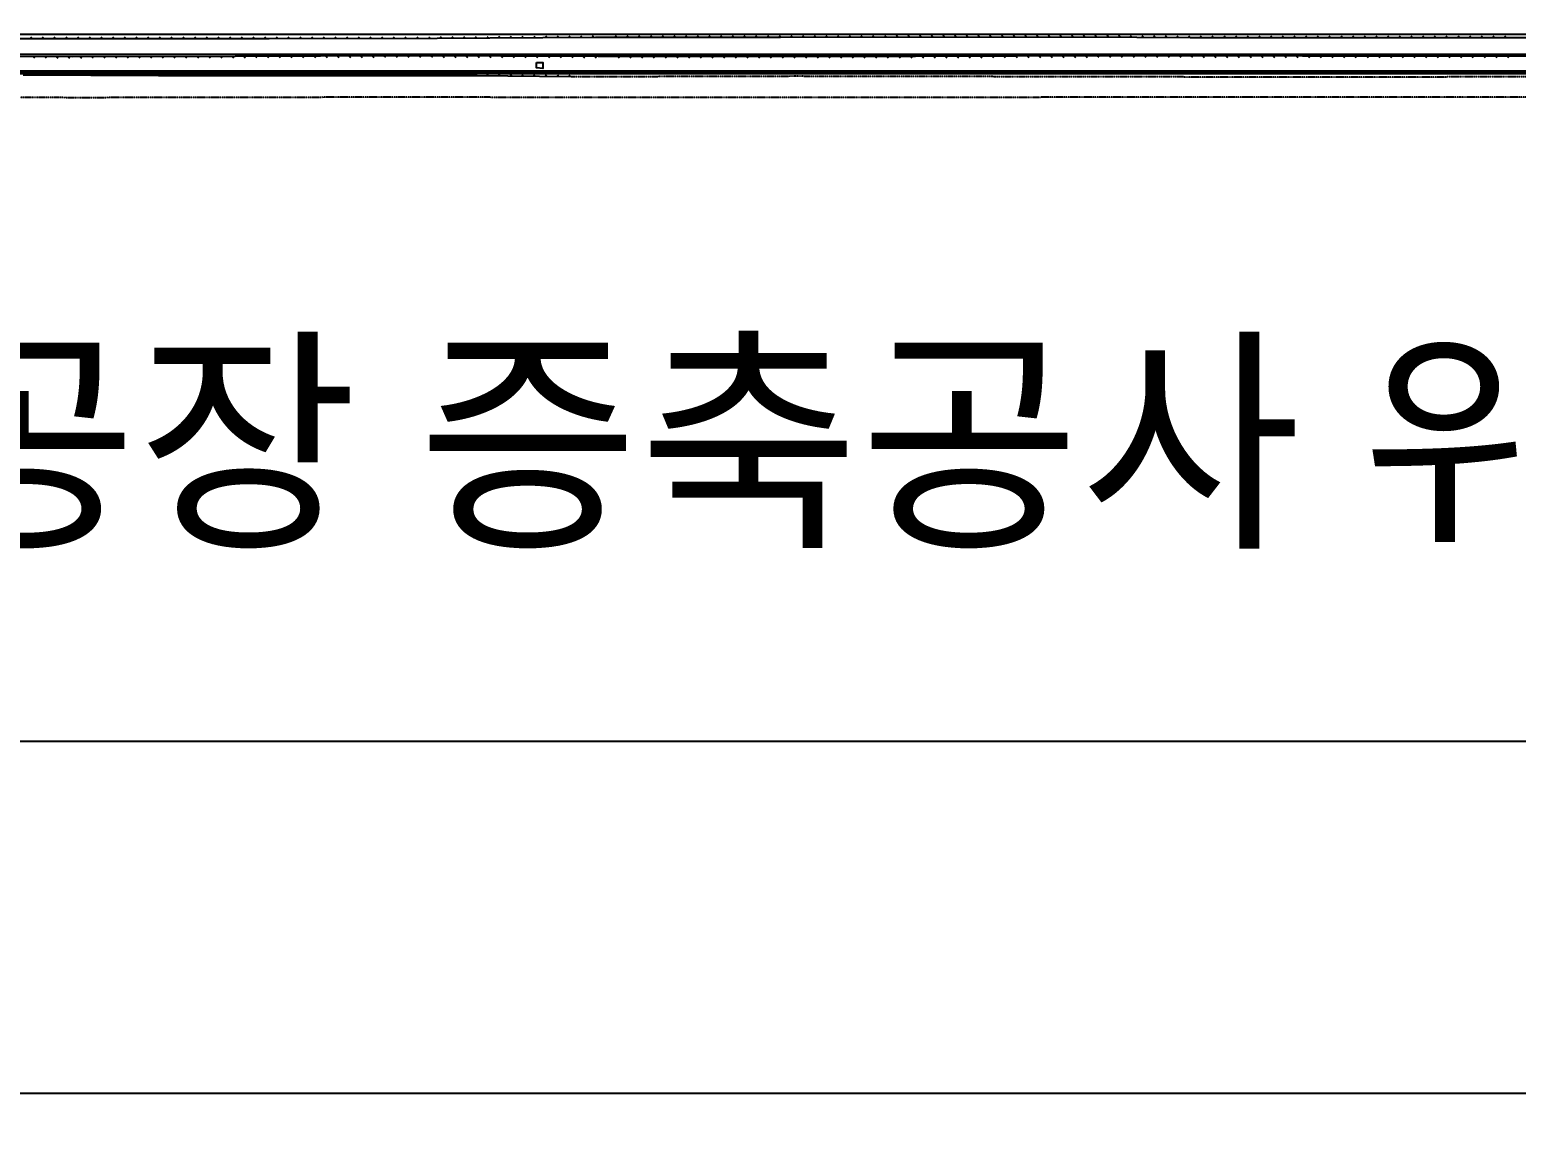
# Model space of a CAD drawing. Header units: millimetres. Extents: x -17369 to 294000, y -718917 to 220315.
# Drawn here: x 264973 to 273840, y -207037 to -200459 of the extents above; entities that cross this region are included whole.
import ezdxf
from ezdxf.enums import TextEntityAlignment as Align
from ezdxf.xclip import XClip

# ---------------------------------------------------------------- set-up
doc = ezdxf.new("R2010")
doc.units = ezdxf.units.MM
doc.header["$LTSCALE"] = 350
doc.header["$XCLIPFRAME"] = 2
doc.linetypes.add('xref key map$0$PHANTOM2', pattern=[1.25, 0.625, -0.125, 0.125, -0.125, 0.125, -0.125])
for name, color, linetype in [('A-TEXT', 7, 'Continuous'), ('xref key map$0$AE221_가드레일', 8, 'Continuous'), ('xref key map$0$CTR', 8, 'Continuous'), ('xref key map$0$대지경계선', 1, 'Continuous')]:
    doc.layers.add(name, color=color, linetype=linetype)
doc.layers.add('N-plot', color=147, linetype='Continuous', plot=False)
doc.styles.add('맑은고딕', font='malgun.ttf')

# ---------------------------------------------------------------- blocks, each defined once
blk = doc.blocks.new('xref key map$0$AE221')
at = {"layer": 'xref key map$0$AE221_가드레일', "flags": 128}
blk.add_lwpolyline([(0, 0), (0.707, -0.707)], dxfattribs=at)
blk = doc.blocks.new('xref key map')
blk.add_lwpolyline([(0, 1551302), (2389260, 1551302), (2389260, 0), (0, 0)], close=True)
at = {"layer": 'xref key map$0$AE221_가드레일', "flags": 128}
blk.add_lwpolyline([(1046865, 467841), (1042380, 467837), (974750, 467399), (902941, 467327), (822643, 467358), (759065, 467369), (690644, 467383), (645521, 467704), (602697, 467511), (602015, 467511)], dxfattribs=at)
at = {"layer": 'xref key map$0$AE221_가드레일'}
for points in [[(1491713, 467766), (1451027, 467694), (1358664, 467701), (1296522, 467775), (1251003, 468091), (1121493, 467902), (1046865, 467841)], [(601996, 459589), (664949, 459798), (725398, 460014), (818897, 459822), (888446, 459954), (961325, 460149), (1043632, 459963), (1046846, 459959)], [(1046846, 459959), (1090731, 459891), (1179134, 459884), (1266503, 460155), (1344552, 460076), (1414354, 460113), (1491696, 460066)], [(1031958, 451056), (991493, 451488), (917648, 451438), (855652, 451578), (797840, 451816)]]:
    blk.add_lwpolyline(points, dxfattribs=at)
at = {"layer": 'xref key map$0$CTR'}
for p, q in [((469717, 469291), (1805597, 469291)), ((488974, 460791), (1805597, 460791))]:
    blk.add_line(p, q, dxfattribs=at)
blk.add_lwpolyline([(1017270, 457268), (1019982, 457234), (1019853, 454702), (1017144, 454899), (1017270, 457268)], dxfattribs=at)
at = {"layer": 'xref key map$0$CTR', "linetype": 'xref key map$0$PHANTOM2', "ltscale": 2}
for points in [[(1046826, 451094), (1031958, 451056)], [(1491675, 451077), (1329097, 450947), (1127491, 451300), (1046826, 451094)], [(1491655, 442298), (1411814, 442358), (1321863, 442356), (1231818, 442318), (1124236, 442235), (1046805, 442241)]]:
    blk.add_lwpolyline(points, dxfattribs=at)
at = {"layer": 'xref key map$0$CTR', "linetype": 'xref key map$0$PHANTOM2', "ltscale": 2, "flags": 128}
blk.add_lwpolyline([(1046805, 442241), (1032534, 442242), (958924, 442402), (899048, 442250), (820969, 442161), (736837, 442396), (648777, 442120), (647197, 441223), (647160, 435951), (647035, 435371), (636801, 435235), (636287, 435764), (636331, 440658), (635709, 441827), (602102, 442083), (601954, 442084)], dxfattribs=at)
at = {"layer": 'xref key map$0$대지경계선', "linetype": 'xref key map$0$PHANTOM2', "ltscale": 15, "const_width": 2000}
blk.add_lwpolyline([(2047905, 452999), (1279058, 453016), (467468, 453036)], dxfattribs=at)
at = {"layer": 'xref key map$0$AE221_가드레일'}
for p, xscale, yscale, zscale, rotation in [((801866, 467362), 999.9999999999997, 999.9999999999997, 999.9999999999997, 179.9900869237009), ((806866, 467361), 999.9999999999997, 999.9999999999997, 999.9999999999997, 179.9900869237009), ((811866, 467360), 999.9999999999997, 999.9999999999997, 999.9999999999997, 179.9900869237009), ((816866, 467359), 999.9999999999997, 999.9999999999997, 999.9999999999997, 179.9900869237009), ((821866, 467358), 999.9999999999997, 999.9999999999997, 999.9999999999997, 179.9900869237009), ((826866, 467356), 1000, 1000, 1000, 179.9778802825186), ((831866, 467354), 1000, 1000, 1000, 179.9778802825186), ((836866, 467352), 1000, 1000, 1000, 179.9778802825186), ((841866, 467351), 1000, 1000, 1000, 179.9778802825186), ((846866, 467349), 1000, 1000, 1000, 179.9778802825186), ((851866, 467347), 1000, 1000, 1000, 179.9778802825186), ((856866, 467345), 1000, 1000, 1000, 179.9778802825186), ((861866, 467343), 1000, 1000, 1000, 179.9778802825186), ((866866, 467341), 1000, 1000, 1000, 179.9778802825186), ((871866, 467339), 1000, 1000, 1000, 179.9778802825186), ((876866, 467337), 1000, 1000, 1000, 179.9778802825186), ((881866, 467335), 1000, 1000, 1000, 179.9778802825186), ((886866, 467333), 1000, 1000, 1000, 179.9778802825186), ((891866, 467331), 1000, 1000, 1000, 179.9778802825186), ((896866, 467329), 1000, 1000, 1000, 179.9778802825186), ((901866, 467327), 1000, 1000, 1000, 179.9778802825186), ((906866, 467331), 1000, 1000, 1000, 180.0574481574502), ((911866, 467336), 1000, 1000, 1000, 180.0574481574502), ((916866, 467341), 1000, 1000, 1000, 180.0574481574502), ((921866, 467346), 1000, 1000, 1000, 180.0574481574502), ((926866, 467351), 1000, 1000, 1000, 180.0574481574502), ((931866, 467356), 1000, 1000, 1000, 180.0574481574502), ((936866, 467361), 1000, 1000, 1000, 180.0574481574502), ((941866, 467366), 1000, 1000, 1000, 180.0574481574502), ((946866, 467371), 1000, 1000, 1000, 180.0574481574502), ((951866, 467376), 1000, 1000, 1000, 180.0574481574502), ((956866, 467381), 1000, 1000, 1000, 180.0574481574502), ((961866, 467386), 1000, 1000, 1000, 180.0574481574502), ((966866, 467391), 1000, 1000, 1000, 180.0574481574502), ((971866, 467396), 1000, 1000, 1000, 180.0574481574502), ((976866, 467413), 1000, 1000, 1000, 180.3714896829253), ((981866, 467445), 1000, 1000, 1000, 180.3714896829253), ((986866, 467478), 1000, 1000, 1000, 180.3714896829253), ((991866, 467510), 1000, 1000, 1000, 180.3714896829253), ((996866, 467542), 1000, 1000, 1000, 180.3714896829253), ((1001866, 467575), 1000, 1000, 1000, 180.3714896829253), ((1006866, 467607), 1000, 1000, 1000, 180.3714896829253), ((1011865, 467640), 1000, 1000, 1000, 180.3714896829253), ((1016865, 467672), 1000, 1000, 1000, 180.3714896829253), ((1021865, 467704), 1000, 1000, 1000, 180.3714896829253), ((1026865, 467737), 1000, 1000, 1000, 180.3714896829253), ((1031865, 467769), 1000, 1000, 1000, 180.3714896829253), ((1036865, 467802), 1000, 1000, 1000, 180.3714896829253), ((1041865, 467834), 1000, 1000, 1000, 180.3714896829253), ((1051715, 467845), 999.9999999999981, 999.9999999999981, 999.9999999999981, 180.0470747516421), ((1056715, 467849), 999.9999999999981, 999.9999999999981, 999.9999999999981, 180.0470747516421), ((1061715, 467853), 999.9999999999981, 999.9999999999981, 999.9999999999981, 180.0470747516421), ((1066715, 467857), 999.9999999999981, 999.9999999999981, 999.9999999999981, 180.0470747516421), ((1071715, 467862), 999.9999999999981, 999.9999999999981, 999.9999999999981, 180.0470747516421), ((1076715, 467866), 999.9999999999981, 999.9999999999981, 999.9999999999981, 180.0470747516421), ((1081715, 467870), 999.9999999999981, 999.9999999999981, 999.9999999999981, 180.0470747516421), ((1086715, 467874), 999.9999999999981, 999.9999999999981, 999.9999999999981, 180.0470747516421), ((1091715, 467878), 999.9999999999981, 999.9999999999981, 999.9999999999981, 180.0470747516421), ((1096715, 467882), 999.9999999999981, 999.9999999999981, 999.9999999999981, 180.0470747516421), ((1101715, 467886), 999.9999999999981, 999.9999999999981, 999.9999999999981, 180.0470747516421), ((1106715, 467890), 999.9999999999981, 999.9999999999981, 999.9999999999981, 180.0470747516421), ((1111715, 467894), 999.9999999999981, 999.9999999999981, 999.9999999999981, 180.0470747516421), ((1116715, 467899), 999.9999999999981, 999.9999999999981, 999.9999999999981, 180.0470747516421), ((1121715, 467903), 1000, 1000, 1000, 180.0836143513344), ((1126715, 467910), 1000, 1000, 1000, 180.0836143513344), ((1131715, 467917), 1000, 1000, 1000, 180.0836143513344), ((1136715, 467925), 1000, 1000, 1000, 180.0836143513344), ((1141715, 467932), 1000, 1000, 1000, 180.0836143513344), ((1146715, 467939), 1000, 1000, 1000, 180.0836143513344), ((1151715, 467947), 1000, 1000, 1000, 180.0836143513344), ((1156715, 467954), 1000, 1000, 1000, 180.0836143513344), ((1161715, 467961), 1000, 1000, 1000, 180.0836143513344), ((1166715, 467968), 1000, 1000, 1000, 180.0836143513344), ((1171715, 467976), 1000, 1000, 1000, 180.0836143513344), ((1176715, 467983), 1000, 1000, 1000, 180.0836143513344), ((1181715, 467990), 1000, 1000, 1000, 180.0836143513344), ((1186715, 467998), 1000, 1000, 1000, 180.0836143513344), ((1191715, 468005), 1000, 1000, 1000, 180.0836143513344), ((1196715, 468012), 1000, 1000, 1000, 180.0836143513344), ((1201715, 468020), 1000, 1000, 1000, 180.0836143513344), ((1206715, 468027), 1000, 1000, 1000, 180.0836143513344), ((1211715, 468034), 1000, 1000, 1000, 180.0836143513344), ((1216715, 468041), 1000, 1000, 1000, 180.0836143513344), ((1221715, 468049), 1000, 1000, 1000, 180.0836143513344), ((1226715, 468056), 1000, 1000, 1000, 180.0836143513344), ((1231715, 468063), 1000, 1000, 1000, 180.0836143513344), ((1236715, 468071), 1000, 1000, 1000, 180.0836143513344), ((1241715, 468078), 1000, 1000, 1000, 180.0836143513344), ((1246715, 468085), 1000, 1000, 1000, 180.0836143513344), ((1251715, 468087), 1000.000000000002, 1000.000000000002, 1000.000000000002, 179.6022501486117), ((1256714, 468052), 1000.000000000002, 1000.000000000002, 1000.000000000002, 179.6022501486117), ((1261714, 468017), 1000.000000000002, 1000.000000000002, 1000.000000000002, 179.6022501486117), ((1266714, 467982), 1000.000000000002, 1000.000000000002, 1000.000000000002, 179.6022501486117), ((1271714, 467948), 1000.000000000002, 1000.000000000002, 1000.000000000002, 179.6022501486117), ((1276714, 467913), 1000.000000000002, 1000.000000000002, 1000.000000000002, 179.6022501486117), ((1281714, 467878), 1000.000000000002, 1000.000000000002, 1000.000000000002, 179.6022501486117), ((1286714, 467844), 1000.000000000002, 1000.000000000002, 1000.000000000002, 179.6022501486117), ((1291714, 467809), 1000.000000000002, 1000.000000000002, 1000.000000000002, 179.6022501486117), ((1296713, 467775), 999.9999999999985, 999.9999999999985, 999.9999999999985, 179.9317710136822), ((1301713, 467769), 999.9999999999985, 999.9999999999985, 999.9999999999985, 179.9317710136822), ((1306713, 467763), 999.9999999999985, 999.9999999999985, 999.9999999999985, 179.9317710136822), ((1311713, 467757), 999.9999999999985, 999.9999999999985, 999.9999999999985, 179.9317710136822), ((1316713, 467751), 999.9999999999985, 999.9999999999985, 999.9999999999985, 179.9317710136822), ((1321713, 467745), 999.9999999999985, 999.9999999999985, 999.9999999999985, 179.9317710136822), ((1326713, 467740), 999.9999999999985, 999.9999999999985, 999.9999999999985, 179.9317710136822), ((1331713, 467734), 999.9999999999985, 999.9999999999985, 999.9999999999985, 179.9317710136822), ((1336713, 467728), 999.9999999999985, 999.9999999999985, 999.9999999999985, 179.9317710136822), ((1341713, 467722), 999.9999999999985, 999.9999999999985, 999.9999999999985, 179.9317710136822), ((1346713, 467716), 999.9999999999985, 999.9999999999985, 999.9999999999985, 179.9317710136822), ((1351713, 467710), 999.9999999999985, 999.9999999999985, 999.9999999999985, 179.9317710136822), ((1356713, 467704), 999.9999999999985, 999.9999999999985, 999.9999999999985, 179.9317710136822), ((1361713, 467701), 1000.000000000001, 1000.000000000001, 1000.000000000001, 179.9956576717061), ((1366713, 467701), 1000.000000000001, 1000.000000000001, 1000.000000000001, 179.9956576717061), ((1371713, 467700), 1000.000000000001, 1000.000000000001, 1000.000000000001, 179.9956576717061), ((1376713, 467700), 1000.000000000001, 1000.000000000001, 1000.000000000001, 179.9956576717061), ((1381713, 467700), 1000.000000000001, 1000.000000000001, 1000.000000000001, 179.9956576717061), ((1386713, 467699), 1000.000000000001, 1000.000000000001, 1000.000000000001, 179.9956576717061), ((1391713, 467699), 1000.000000000001, 1000.000000000001, 1000.000000000001, 179.9956576717061), ((1396713, 467699), 1000.000000000001, 1000.000000000001, 1000.000000000001, 179.9956576717061), ((1401713, 467698), 1000.000000000001, 1000.000000000001, 1000.000000000001, 179.9956576717061), ((1406713, 467698), 1000.000000000001, 1000.000000000001, 1000.000000000001, 179.9956576717061), ((1411713, 467697), 1000.000000000001, 1000.000000000001, 1000.000000000001, 179.9956576717061), ((1416713, 467697), 1000.000000000001, 1000.000000000001, 1000.000000000001, 179.9956576717061), ((1421713, 467697), 1000.000000000001, 1000.000000000001, 1000.000000000001, 179.9956576717061), ((1426713, 467696), 1000.000000000001, 1000.000000000001, 1000.000000000001, 179.9956576717061), ((1431713, 467696), 1000.000000000001, 1000.000000000001, 1000.000000000001, 179.9956576717061), ((801995, 459857), 1000, 1000, 1000, 359.8823434026127), ((806995, 459846), 1000, 1000, 1000, 359.8823434026127), ((811995, 459836), 1000, 1000, 1000, 359.8823434026127), ((816995, 459826), 1000, 1000, 1000, 359.8823434026127), ((821995, 459828), 999.9999999999999, 999.9999999999999, 999.9999999999999, 0.1087455254861958), ((826995, 459837), 999.9999999999999, 999.9999999999999, 999.9999999999999, 0.1087455254861958), ((831995, 459847), 999.9999999999999, 999.9999999999999, 999.9999999999999, 0.1087455254861958), ((836995, 459856), 999.9999999999999, 999.9999999999999, 999.9999999999999, 0.1087455254861958), ((841995, 459866), 999.9999999999999, 999.9999999999999, 999.9999999999999, 0.1087455254861958), ((846995, 459875), 999.9999999999999, 999.9999999999999, 999.9999999999999, 0.1087455254861958), ((851995, 459885), 999.9999999999999, 999.9999999999999, 999.9999999999999, 0.1087455254861958), ((856995, 459894), 999.9999999999999, 999.9999999999999, 999.9999999999999, 0.1087455254861958), ((861995, 459904), 999.9999999999999, 999.9999999999999, 999.9999999999999, 0.1087455254861958), ((866995, 459913), 999.9999999999999, 999.9999999999999, 999.9999999999999, 0.1087455254861958), ((871995, 459923), 999.9999999999999, 999.9999999999999, 999.9999999999999, 0.1087455254861958), ((876995, 459932), 999.9999999999999, 999.9999999999999, 999.9999999999999, 0.1087455254861958), ((881995, 459942), 999.9999999999999, 999.9999999999999, 999.9999999999999, 0.1087455254861958), ((886995, 459951), 999.9999999999999, 999.9999999999999, 999.9999999999999, 0.1087455254861958), ((891995, 459963), 999.9999999999999, 999.9999999999999, 999.9999999999999, 0.1533020082094761), ((896995, 459977), 999.9999999999999, 999.9999999999999, 999.9999999999999, 0.1533020082094761), ((901995, 459990), 999.9999999999999, 999.9999999999999, 999.9999999999999, 0.1533020082094761), ((906995, 460004), 999.9999999999999, 999.9999999999999, 999.9999999999999, 0.1533020082094761), ((911995, 460017), 999.9999999999999, 999.9999999999999, 999.9999999999999, 0.1533020082094761), ((916995, 460030), 999.9999999999999, 999.9999999999999, 999.9999999999999, 0.1533020082094761), ((921995, 460044), 999.9999999999999, 999.9999999999999, 999.9999999999999, 0.1533020082094761), ((926995, 460057), 999.9999999999999, 999.9999999999999, 999.9999999999999, 0.1533020082094761), ((931995, 460071), 999.9999999999999, 999.9999999999999, 999.9999999999999, 0.1533020082094761), ((936995, 460084), 999.9999999999999, 999.9999999999999, 999.9999999999999, 0.1533020082094761), ((941995, 460097), 999.9999999999999, 999.9999999999999, 999.9999999999999, 0.1533020082094761), ((946995, 460111), 999.9999999999999, 999.9999999999999, 999.9999999999999, 0.1533020082094761), ((951995, 460124), 999.9999999999999, 999.9999999999999, 999.9999999999999, 0.1533020082094761), ((956995, 460137), 999.9999999999999, 999.9999999999999, 999.9999999999999, 0.1533020082094761), ((961995, 460147), 1000, 1000, 1000, 359.8708694387793), ((966995, 460136), 1000, 1000, 1000, 359.8708694387793), ((971995, 460125), 1000, 1000, 1000, 359.8708694387793), ((976995, 460114), 1000, 1000, 1000, 359.8708694387793), ((981995, 460102), 1000, 1000, 1000, 359.8708694387793), ((986995, 460091), 1000, 1000, 1000, 359.8708694387793), ((991995, 460080), 1000, 1000, 1000, 359.8708694387793), ((996995, 460069), 1000, 1000, 1000, 359.8708694387793), ((1001995, 460057), 1000, 1000, 1000, 359.8708694387793), ((1006995, 460046), 1000, 1000, 1000, 359.8708694387793), ((1011995, 460035), 1000, 1000, 1000, 359.8708694387793), ((1016995, 460024), 1000, 1000, 1000, 359.8708694387793), ((1021995, 460012), 1000, 1000, 1000, 359.8708694387793), ((1026995, 460001), 1000, 1000, 1000, 359.8708694387793), ((1031995, 459990), 1000, 1000, 1000, 359.8708694387793), ((1036995, 459978), 1000, 1000, 1000, 359.8708694387793), ((1041995, 459967), 1000, 1000, 1000, 359.8708694387793), ((1051846, 459951), 1000, 1000, 1000, 359.912412303848), ((1056846, 459943), 1000, 1000, 1000, 359.912412303848), ((1061846, 459936), 1000, 1000, 1000, 359.912412303848), ((1066846, 459928), 1000, 1000, 1000, 359.912412303848), ((1071846, 459920), 1000, 1000, 1000, 359.912412303848), ((1076846, 459913), 1000, 1000, 1000, 359.912412303848), ((1081846, 459905), 1000, 1000, 1000, 359.912412303848), ((1086846, 459897), 1000, 1000, 1000, 359.912412303848), ((1091846, 459891), 1000, 1000, 1000, 359.9954631577919), ((1096846, 459891), 1000, 1000, 1000, 359.9954631577919), ((1101846, 459891), 1000, 1000, 1000, 359.9954631577919), ((1106846, 459890), 1000, 1000, 1000, 359.9954631577919), ((1111846, 459890), 1000, 1000, 1000, 359.9954631577919), ((1116846, 459889), 1000, 1000, 1000, 359.9954631577919), ((1121846, 459889), 1000, 1000, 1000, 359.9954631577919), ((1126846, 459889), 1000, 1000, 1000, 359.9954631577919), ((1131846, 459888), 1000, 1000, 1000, 359.9954631577919), ((1136846, 459888), 1000, 1000, 1000, 359.9954631577919), ((1141846, 459887), 1000, 1000, 1000, 359.9954631577919), ((1146846, 459887), 1000, 1000, 1000, 359.9954631577919), ((1151846, 459887), 1000, 1000, 1000, 359.9954631577919), ((1156846, 459886), 1000, 1000, 1000, 359.9954631577919), ((1161846, 459886), 1000, 1000, 1000, 359.9954631577919), ((1166846, 459885), 1000, 1000, 1000, 359.9954631577919), ((1171846, 459885), 1000, 1000, 1000, 359.9954631577919), ((1176846, 459885), 1000, 1000, 1000, 359.9954631577919), ((1181846, 459893), 999.9999999999994, 999.9999999999994, 999.9999999999994, 0.1777187154106132), ((1186846, 459908), 999.9999999999994, 999.9999999999994, 999.9999999999994, 0.1777187154106132), ((1191846, 459924), 999.9999999999994, 999.9999999999994, 999.9999999999994, 0.1777187154106132), ((1196846, 459939), 999.9999999999994, 999.9999999999994, 999.9999999999994, 0.1777187154106132), ((1201846, 459955), 999.9999999999994, 999.9999999999994, 999.9999999999994, 0.1777187154106132), ((1206846, 459970), 999.9999999999994, 999.9999999999994, 999.9999999999994, 0.1777187154106132), ((1211846, 459986), 999.9999999999994, 999.9999999999994, 999.9999999999994, 0.1777187154106132), ((1216846, 460001), 999.9999999999994, 999.9999999999994, 999.9999999999994, 0.1777187154106132), ((1221846, 460017), 999.9999999999994, 999.9999999999994, 999.9999999999994, 0.1777187154106132), ((1226846, 460032), 999.9999999999994, 999.9999999999994, 999.9999999999994, 0.1777187154106132), ((1231846, 460048), 999.9999999999994, 999.9999999999994, 999.9999999999994, 0.1777187154106132), ((1236846, 460063), 999.9999999999994, 999.9999999999994, 999.9999999999994, 0.1777187154106132), ((1241846, 460079), 999.9999999999994, 999.9999999999994, 999.9999999999994, 0.1777187154106132), ((1246846, 460095), 999.9999999999994, 999.9999999999994, 999.9999999999994, 0.1777187154106132), ((1251846, 460110), 999.9999999999994, 999.9999999999994, 999.9999999999994, 0.1777187154106132), ((1256846, 460126), 999.9999999999994, 999.9999999999994, 999.9999999999994, 0.1777187154106132), ((1261846, 460141), 999.9999999999994, 999.9999999999994, 999.9999999999994, 0.1777187154106132), ((1266846, 460155), 1000.000000000001, 1000.000000000001, 1000.000000000001, 359.9420061110179), ((1271846, 460150), 1000.000000000001, 1000.000000000001, 1000.000000000001, 359.9420061110179), ((1276846, 460145), 1000.000000000001, 1000.000000000001, 1000.000000000001, 359.9420061110179), ((1281846, 460140), 1000.000000000001, 1000.000000000001, 1000.000000000001, 359.9420061110179), ((1286846, 460135), 1000.000000000001, 1000.000000000001, 1000.000000000001, 359.9420061110179), ((1291846, 460130), 1000.000000000001, 1000.000000000001, 1000.000000000001, 359.9420061110179), ((1296846, 460125), 1000.000000000001, 1000.000000000001, 1000.000000000001, 359.9420061110179), ((1301846, 460120), 1000.000000000001, 1000.000000000001, 1000.000000000001, 359.9420061110179), ((1306846, 460115), 1000.000000000001, 1000.000000000001, 1000.000000000001, 359.9420061110179), ((1311846, 460110), 1000.000000000001, 1000.000000000001, 1000.000000000001, 359.9420061110179), ((1316846, 460105), 1000.000000000001, 1000.000000000001, 1000.000000000001, 359.9420061110179), ((1321846, 460099), 1000.000000000001, 1000.000000000001, 1000.000000000001, 359.9420061110179), ((1326846, 460094), 1000.000000000001, 1000.000000000001, 1000.000000000001, 359.9420061110179), ((1331846, 460089), 1000.000000000001, 1000.000000000001, 1000.000000000001, 359.9420061110179), ((1336846, 460084), 1000.000000000001, 1000.000000000001, 1000.000000000001, 359.9420061110179), ((1341846, 460079), 1000.000000000001, 1000.000000000001, 1000.000000000001, 359.9420061110179), ((1346846, 460078), 999.9999999999987, 999.9999999999987, 999.9999999999987, 0.0303708152104451), ((1351846, 460080), 999.9999999999987, 999.9999999999987, 999.9999999999987, 0.0303708152104451), ((1356846, 460083), 999.9999999999987, 999.9999999999987, 999.9999999999987, 0.0303708152104451), ((1361846, 460086), 999.9999999999987, 999.9999999999987, 999.9999999999987, 0.0303708152104451), ((1366846, 460088), 999.9999999999987, 999.9999999999987, 999.9999999999987, 0.0303708152104451), ((1371846, 460091), 999.9999999999987, 999.9999999999987, 999.9999999999987, 0.0303708152104451), ((1376846, 460094), 999.9999999999987, 999.9999999999987, 999.9999999999987, 0.0303708152104451), ((1381846, 460096), 999.9999999999987, 999.9999999999987, 999.9999999999987, 0.0303708152104451), ((1386846, 460099), 999.9999999999987, 999.9999999999987, 999.9999999999987, 0.0303708152104451), ((1391846, 460102), 999.9999999999987, 999.9999999999987, 999.9999999999987, 0.0303708152104451), ((1396846, 460104), 999.9999999999987, 999.9999999999987, 999.9999999999987, 0.0303708152104451), ((1401846, 460107), 999.9999999999987, 999.9999999999987, 999.9999999999987, 0.0303708152104451), ((1406846, 460110), 999.9999999999987, 999.9999999999987, 999.9999999999987, 0.0303708152104451), ((1411846, 460112), 999.9999999999987, 999.9999999999987, 999.9999999999987, 0.0303708152104451), ((1416846, 460112), 1000, 1000, 1000, 359.9646852511876), ((1421846, 460109), 1000, 1000, 1000, 359.9646852511876), ((1426846, 460106), 1000, 1000, 1000, 359.9646852511876), ((1431846, 460103), 1000, 1000, 1000, 359.9646852511876), ((801829, 451799), 999.9999999999997, 999.9999999999997, 999.9999999999997, 179.7641224250005), ((806828, 451779), 999.9999999999997, 999.9999999999997, 999.9999999999997, 179.7641224250005), ((811828, 451758), 999.9999999999997, 999.9999999999997, 999.9999999999997, 179.7641224250005), ((816828, 451738), 999.9999999999997, 999.9999999999997, 999.9999999999997, 179.7641224250005), ((821828, 451717), 999.9999999999997, 999.9999999999997, 999.9999999999997, 179.7641224250005), ((826828, 451696), 999.9999999999997, 999.9999999999997, 999.9999999999997, 179.7641224250005), ((831828, 451676), 999.9999999999997, 999.9999999999997, 999.9999999999997, 179.7641224250005), ((836828, 451655), 999.9999999999997, 999.9999999999997, 999.9999999999997, 179.7641224250005), ((841828, 451635), 999.9999999999997, 999.9999999999997, 999.9999999999997, 179.7641224250005), ((846828, 451614), 999.9999999999997, 999.9999999999997, 999.9999999999997, 179.7641224250005), ((851828, 451593), 999.9999999999997, 999.9999999999997, 999.9999999999997, 179.7641224250005), ((856828, 451575), 1000, 1000, 1000, 179.8706163926092), ((861828, 451564), 1000, 1000, 1000, 179.8706163926092), ((866828, 451552), 1000, 1000, 1000, 179.8706163926092), ((871828, 451541), 1000, 1000, 1000, 179.8706163926092), ((876828, 451530), 1000, 1000, 1000, 179.8706163926092), ((881828, 451519), 1000, 1000, 1000, 179.8706163926092), ((886828, 451507), 1000, 1000, 1000, 179.8706163926092), ((891828, 451496), 1000, 1000, 1000, 179.8706163926092), ((896828, 451485), 1000, 1000, 1000, 179.8706163926092), ((901828, 451473), 1000, 1000, 1000, 179.8706163926092), ((906828, 451462), 1000, 1000, 1000, 179.8706163926092), ((911828, 451451), 1000, 1000, 1000, 179.8706163926092), ((916828, 451440), 1000, 1000, 1000, 179.8706163926092), ((921828, 451441), 1000.000000000001, 1000.000000000001, 1000.000000000001, 180.0387956684377), ((926828, 451444), 1000.000000000001, 1000.000000000001, 1000.000000000001, 180.0387956684377), ((931828, 451447), 1000.000000000001, 1000.000000000001, 1000.000000000001, 180.0387956684377), ((936828, 451451), 1000.000000000001, 1000.000000000001, 1000.000000000001, 180.0387956684377), ((941828, 451454), 1000.000000000001, 1000.000000000001, 1000.000000000001, 180.0387956684377), ((946828, 451457), 1000.000000000001, 1000.000000000001, 1000.000000000001, 180.0387956684377), ((951828, 451461), 1000.000000000001, 1000.000000000001, 1000.000000000001, 180.0387956684377), ((956828, 451464), 1000.000000000001, 1000.000000000001, 1000.000000000001, 180.0387956684377), ((961828, 451468), 1000.000000000001, 1000.000000000001, 1000.000000000001, 180.0387956684377), ((966828, 451471), 1000.000000000001, 1000.000000000001, 1000.000000000001, 180.0387956684377), ((971828, 451474), 1000.000000000001, 1000.000000000001, 1000.000000000001, 180.0387956684377), ((976828, 451478), 1000.000000000001, 1000.000000000001, 1000.000000000001, 180.0387956684377), ((981828, 451481), 1000.000000000001, 1000.000000000001, 1000.000000000001, 180.0387956684377), ((986828, 451485), 1000.000000000001, 1000.000000000001, 1000.000000000001, 180.0387956684377), ((991828, 451484), 999.9999999999999, 999.9999999999999, 999.9999999999999, 179.3894895744811), ((996828, 451431), 999.9999999999999, 999.9999999999999, 999.9999999999999, 179.3894895744811), ((1001827, 451378), 999.9999999999999, 999.9999999999999, 999.9999999999999, 179.3894895744811), ((1006827, 451324), 999.9999999999999, 999.9999999999999, 999.9999999999999, 179.3894895744811), ((1011827, 451271), 999.9999999999999, 999.9999999999999, 999.9999999999999, 179.3894895744811), ((1016826, 451218), 999.9999999999999, 999.9999999999999, 999.9999999999999, 179.3894895744811), ((1021826, 451164), 999.9999999999999, 999.9999999999999, 999.9999999999999, 179.3894895744811), ((1026826, 451111), 999.9999999999999, 999.9999999999999, 999.9999999999999, 179.3894895744811), ((1031826, 451058), 999.9999999999999, 999.9999999999999, 999.9999999999999, 179.3894895744811)]:
    blk.add_blockref('xref key map$0$AE221', p, dxfattribs=dict(at, xscale=xscale, yscale=yscale, zscale=zscale, rotation=rotation))

msp = doc.modelspace()

# ---------------------------------------------------------------- linework, layer by layer
at = {"layer": 'N-plot', "color": 250}
msp.add_line((253797.2, -206803.3), (287147, -206803.3), dxfattribs=at)
msp.add_line((253797.2, -206803.3), (287147, -206803.3), dxfattribs=at)

# ---------------------------------------------------------------- texts
at = {"layer": 'A-TEXT', "color": 3, "style": '맑은고딕'}
msp.add_text('신차체공장 증축공사 위치', height=1050, dxfattribs=at).set_placement((260343.1, -202919.2), align=Align.MIDDLE_LEFT)

# ---------------------------------------------------------------- next in the draw order: block references
ref = msp.add_blockref('xref key map', (253797.2, -207036.5), dxfattribs=dict(xscale=0.01395821451102549, yscale=0.01395821451102549, zscale=0.01395821451102549))
XClip(ref).set_block_clipping_path([(-0.0000000075, 167165.6021255665), (2389260.125662934, 1718467.6565462798)])

# ---------------------------------------------------------------- next in the draw order: linework, layer by layer
msp.add_lwpolyline([(253797.2, -204703.2), (253797.2, -204703.2), (287147, -204703.2)])

doc.saveas('drawing.dxf')
